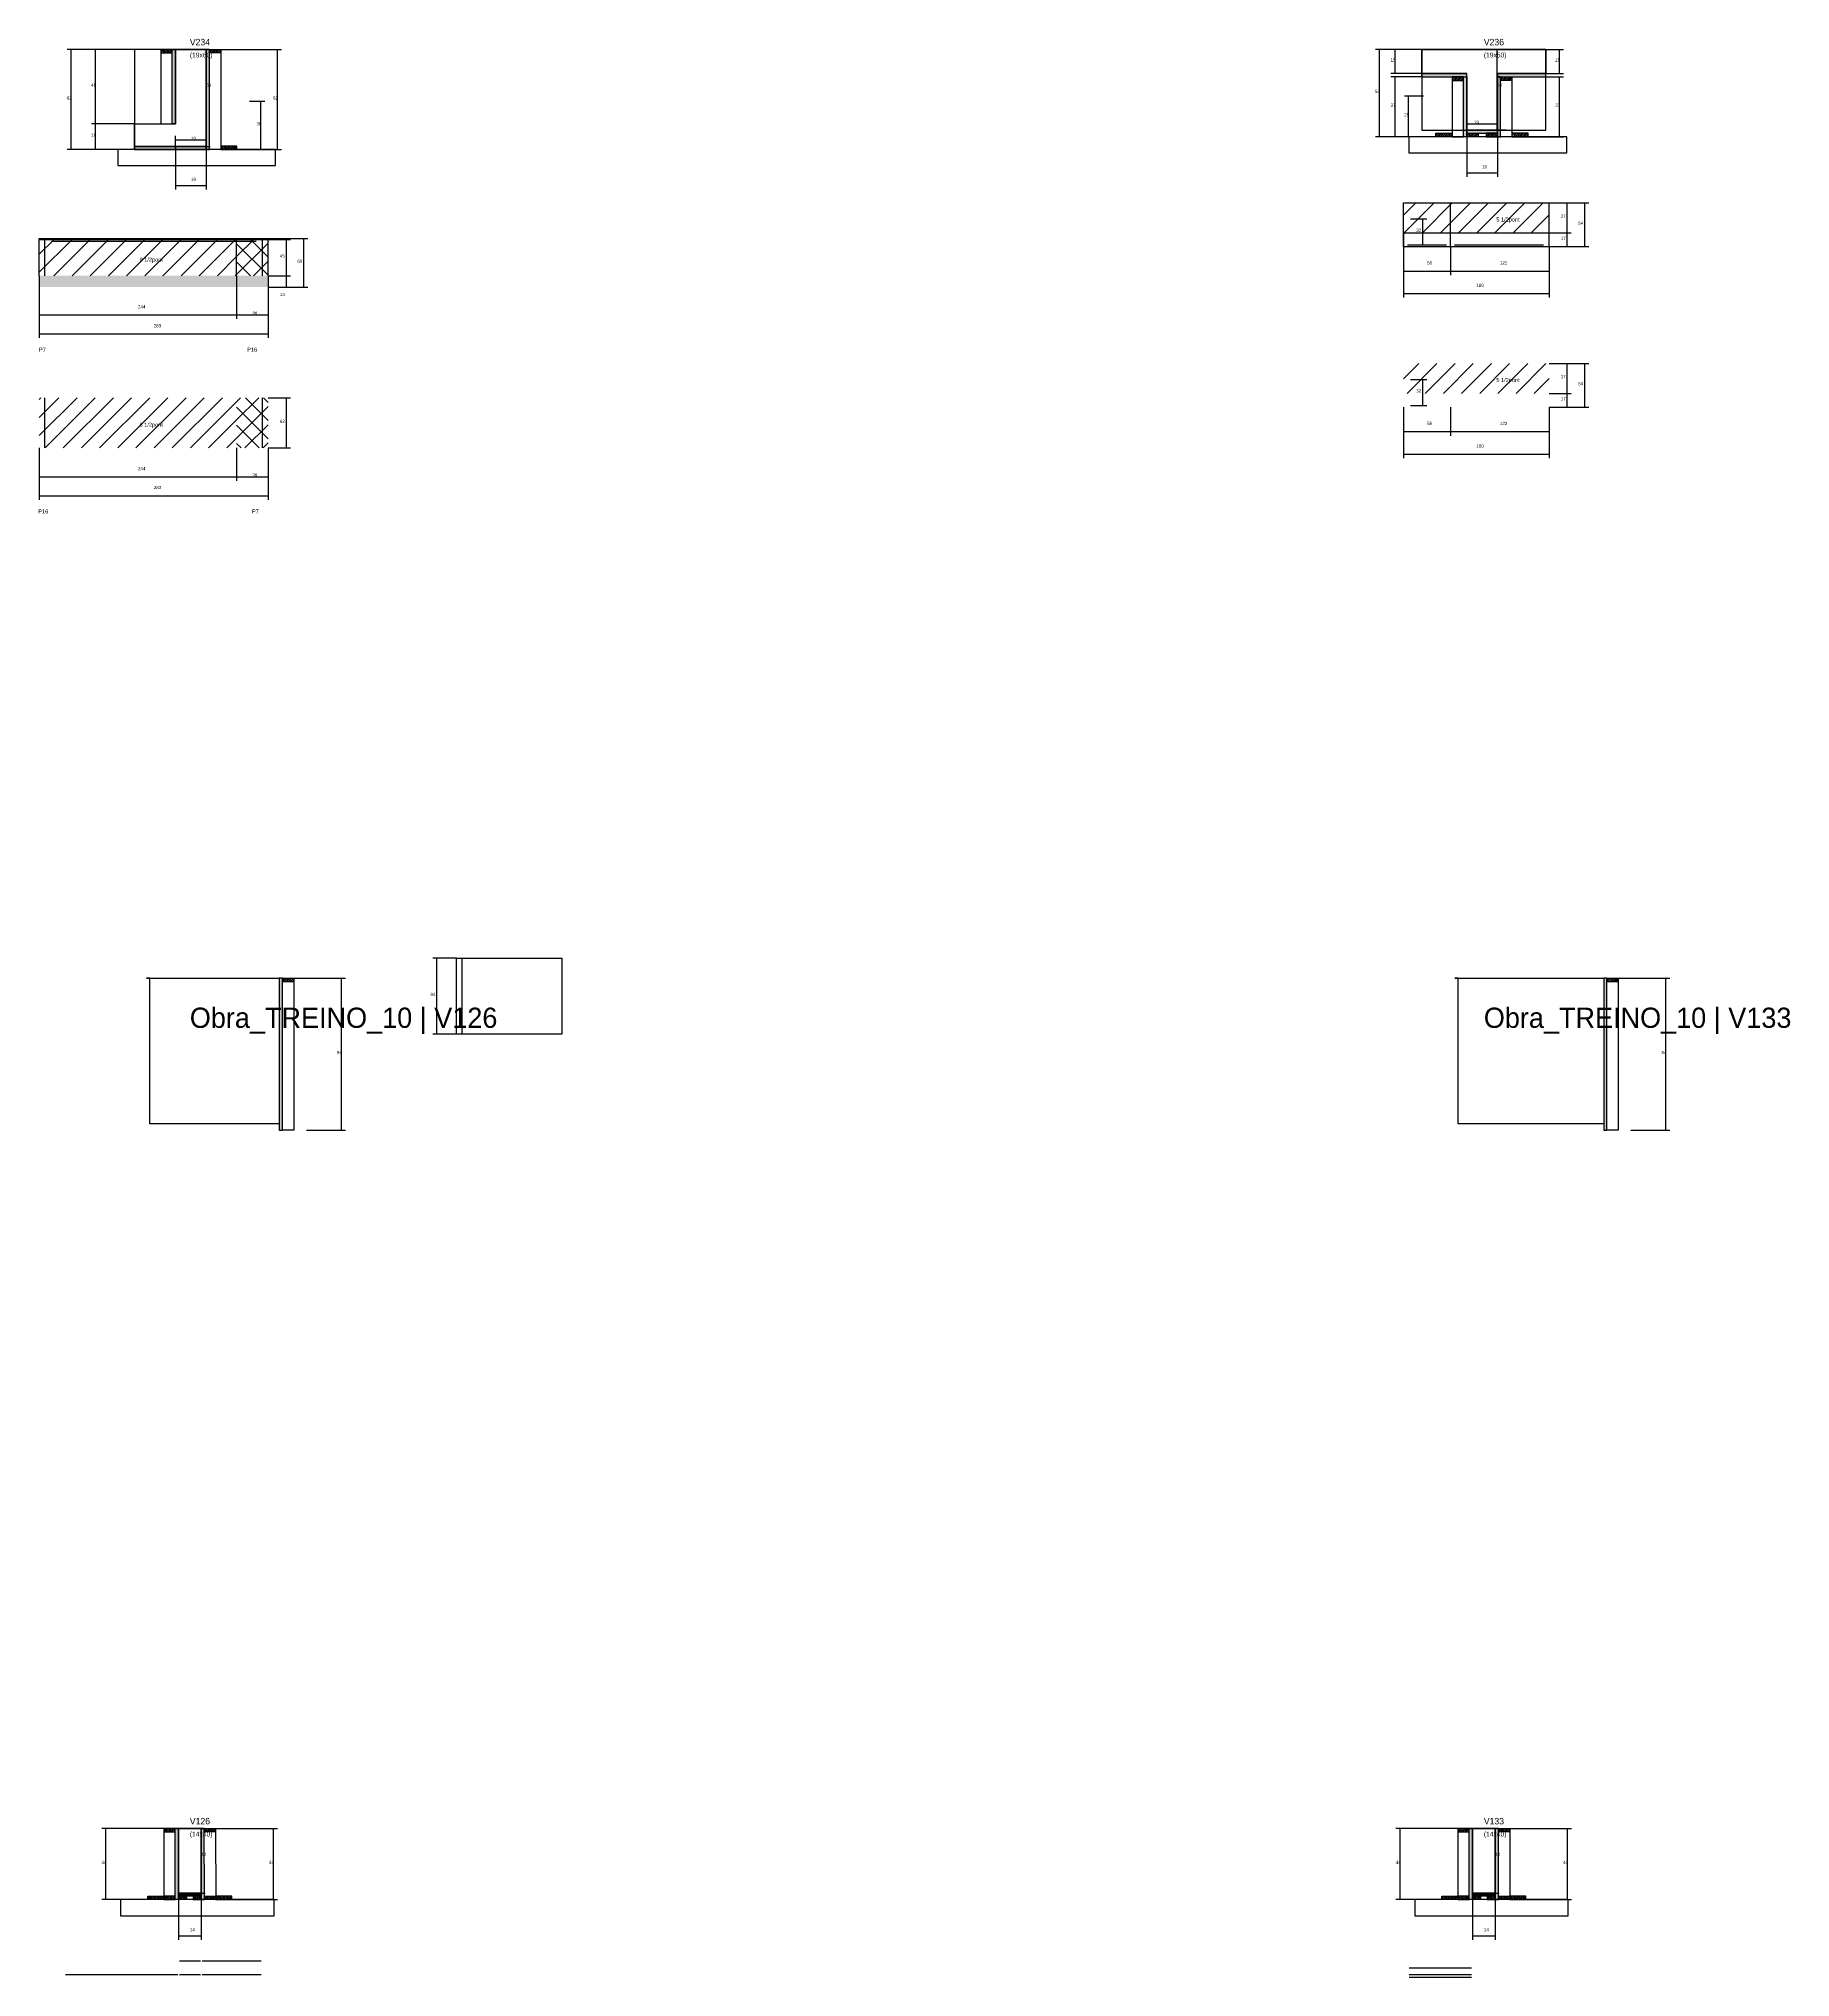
# Model space of a CAD drawing. Header units: metres. Extents: x -2848 to 22762, y -45195 to 1016.
# Drawn here: x 6213 to 8379, y -19984 to -17587 of the extents above; entities that cross this region are included whole.
import ezdxf

# ---------------------------------------------------------------- set-up
doc = ezdxf.new("R2010")
doc.units = ezdxf.units.M
for name, color, linetype in [('CONCRETO', 251, 'Continuous'), ('COTA', 4, 'Continuous'), ('Cota Seção (2x)', 4, 'Continuous'), ('Hachura', 253, 'Continuous'), ('LABEL_ID', 3, 'Continuous'), ('Madeira', 126, 'Continuous'), ('NOMENCLATURA', 7, 'Continuous'), ('Painéis', 200, 'Continuous'), ('REAPROVEITAMENTO', 251, 'Continuous'), ('SARR_2.2x7', 40, 'Continuous'), ('Texto Seção', 7, 'Continuous')]:
    doc.layers.add(name, color=color, linetype=linetype)

msp = doc.modelspace()

# ---------------------------------------------------------------- hatches: boundary and pattern name
at = {"layer": 'COTA'}
h = msp.add_hatch(dxfattribs=at)
h.set_pattern_fill('AR-CONC', scale=0.03)
h.paths.add_polyline_path([(6496.9, -17894), (6213.9, -17894), (6213.9, -17894), (6213.9, -17880), (6213.9, -17880), (6496.9, -17880), (6496.9, -17880), (6496.9, -17894)])
at = {"layer": 'Hachura'}
h = msp.add_hatch(dxfattribs=at)
h.set_pattern_fill('ANSI31', scale=0.5)
h.paths.add_polyline_path([(6378.3, -17604.4), (6378.3, -17600), (6378.3, -17600), (6364.3, -17600), (6364.3, -17600), (6364.3, -17604.4), (6364.3, -17604.4), (6378.3, -17604.4)])
h = msp.add_hatch(color=8, dxfattribs=at)
h.dxf.hatch_style = 1
h.paths.add_polyline_path([(6378.3, -17692), (6382.3, -17692), (6382.3, -17692), (6382.3, -17600.3), (6382.3, -17600.3), (6378.3, -17600.3), (6378.3, -17600.3), (6378.3, -17692)])
h = msp.add_hatch(color=8, dxfattribs=at)
h.dxf.hatch_style = 1
h.paths.add_polyline_path([(6420.3, -17724), (6424.3, -17724), (6424.3, -17724), (6424.3, -17600), (6424.3, -17600), (6420.3, -17600), (6420.3, -17600), (6420.3, -17724)])
h = msp.add_hatch(dxfattribs=at)
h.set_pattern_fill('ANSI31', scale=0.5)
h.paths.add_polyline_path([(6424.3, -17604.4), (6424.3, -17600), (6424.3, -17600), (6438.3, -17600), (6438.3, -17600), (6438.3, -17604.4), (6438.3, -17604.4), (6424.3, -17604.4)])
h = msp.add_hatch(color=8, dxfattribs=at)
h.dxf.hatch_style = 1
h.paths.add_polyline_path([(7978.8, -17634), (7978.8, -17630), (7978.8, -17630), (7923.2, -17630), (7923.2, -17630), (7923.2, -17634), (7923.2, -17634), (7978.8, -17634)])
h = msp.add_hatch(dxfattribs=at)
h.set_pattern_fill('ANSI31', scale=0.5)
h.paths.add_polyline_path([(7974.8, -17638.4), (7974.8, -17634), (7974.8, -17634), (7960.8, -17634), (7960.8, -17634), (7960.8, -17638.4), (7960.8, -17638.4), (7974.8, -17638.4)])
h = msp.add_hatch(color=8, dxfattribs=at)
h.dxf.hatch_style = 1
h.paths.add_polyline_path([(7974.8, -17634), (7978.8, -17634), (7978.8, -17634), (7978.8, -17708), (7978.8, -17708), (7974.8, -17708), (7974.8, -17708), (7974.8, -17634)])
h = msp.add_hatch(color=8, dxfattribs=at)
h.dxf.hatch_style = 1
h.paths.add_polyline_path([(8076.8, -17634), (8076.8, -17630), (8076.8, -17630), (8016.8, -17630), (8016.8, -17630), (8016.8, -17634), (8016.8, -17634), (8076.8, -17634)])
h = msp.add_hatch(color=8, dxfattribs=at)
h.dxf.hatch_style = 1
h.paths.add_polyline_path([(8020.8, -17634), (8016.8, -17634), (8016.8, -17634), (8016.8, -17708), (8016.8, -17708), (8020.8, -17708), (8020.8, -17708), (8020.8, -17634)])
h = msp.add_hatch(dxfattribs=at)
h.set_pattern_fill('ANSI31', scale=0.5)
h.paths.add_polyline_path([(8020.8, -17638.4), (8020.8, -17634), (8020.8, -17634), (8034.8, -17634), (8034.8, -17634), (8034.8, -17638.4), (8034.8, -17638.4), (8020.8, -17638.4)])
h = msp.add_hatch(dxfattribs=at)
h.set_pattern_fill('ANSI31', scale=0.5)
h.paths.add_polyline_path([(7940.8, -17708), (7940.8, -17703.6), (7940.8, -17703.6), (7960.8, -17703.6), (7960.8, -17703.6), (7960.8, -17708), (7960.8, -17708), (7940.8, -17708)])
h = msp.add_hatch(color=8, dxfattribs=at)
h.dxf.hatch_style = 1
h.paths.add_polyline_path([(8016.8, -17703.6), (8016.8, -17700), (8016.8, -17700), (7978.8, -17700), (7978.8, -17700), (7978.8, -17703.6), (7978.8, -17703.6), (8016.8, -17703.6)])
h = msp.add_hatch(dxfattribs=at)
h.set_pattern_fill('ANSI31', scale=0.5)
h.paths.add_polyline_path([(7978.8, -17708), (7978.8, -17703.6), (7978.8, -17703.6), (7992.8, -17703.6), (7992.8, -17703.6), (7992.8, -17708), (7992.8, -17708), (7978.8, -17708)])
h = msp.add_hatch(dxfattribs=at)
h.set_pattern_fill('ANSI31', scale=0.5)
h.paths.add_polyline_path([(8016.8, -17708), (8016.8, -17703.6), (8016.8, -17703.6), (8002.8, -17703.6), (8002.8, -17703.6), (8002.8, -17708), (8002.8, -17708), (8016.8, -17708)])
h = msp.add_hatch(dxfattribs=at)
h.set_pattern_fill('ANSI31', scale=0.5)
h.paths.add_polyline_path([(8054.8, -17708), (8054.8, -17703.6), (8054.8, -17703.6), (8034.8, -17703.6), (8034.8, -17703.6), (8034.8, -17708), (8034.8, -17708), (8054.8, -17708)])
h = msp.add_hatch(color=8, dxfattribs=at)
h.dxf.hatch_style = 1
h.paths.add_polyline_path([(6382.3, -17724), (6382.3, -17720), (6382.3, -17720), (6331.5, -17720), (6331.5, -17720), (6331.5, -17724), (6331.5, -17724), (6382.3, -17724)])
h = msp.add_hatch(color=8, dxfattribs=at)
h.dxf.hatch_style = 1
h.paths.add_polyline_path([(6420.3, -17724), (6420.3, -17720), (6420.3, -17720), (6382.3, -17720), (6382.3, -17720), (6382.3, -17724), (6382.3, -17724), (6420.3, -17724)])
h = msp.add_hatch(dxfattribs=at)
h.set_pattern_fill('ANSI31', scale=0.5)
h.paths.add_polyline_path([(6458.3, -17724), (6458.3, -17719.6), (6458.3, -17719.6), (6438.3, -17719.6), (6438.3, -17719.6), (6438.3, -17724), (6438.3, -17724), (6458.3, -17724)])
h = msp.add_hatch(color=8, dxfattribs=at)
h.dxf.hatch_style = 1
h.paths.add_polyline_path([(6514.5, -18748.6), (6510.5, -18748.6), (6510.5, -18748.6), (6510.5, -18936.6), (6510.5, -18936.6), (6514.5, -18936.6), (6514.5, -18936.6), (6514.5, -18748.6)])
h = msp.add_hatch(dxfattribs=at)
h.set_pattern_fill('ANSI31', scale=0.5)
h.paths.add_polyline_path([(6514.5, -18753), (6514.5, -18748.6), (6514.5, -18748.6), (6528.5, -18748.6), (6528.5, -18748.6), (6528.5, -18753), (6528.5, -18753), (6514.5, -18753)])
h = msp.add_hatch(color=8, dxfattribs=at)
h.dxf.hatch_style = 1
h.paths.add_polyline_path([(8152.3, -18748.5), (8148.3, -18748.5), (8148.3, -18748.5), (8148.3, -18936.5), (8148.3, -18936.5), (8152.3, -18936.5), (8152.3, -18936.5), (8152.3, -18748.5)])
h = msp.add_hatch(dxfattribs=at)
h.set_pattern_fill('ANSI31', scale=0.5)
h.paths.add_polyline_path([(8152.3, -18752.9), (8152.3, -18748.5), (8152.3, -18748.5), (8166.3, -18748.5), (8166.3, -18748.5), (8166.3, -18752.9), (8166.3, -18752.9), (8152.3, -18752.9)])
h = msp.add_hatch(dxfattribs=at)
h.set_pattern_fill('ANSI31', scale=0.5)
h.paths.add_polyline_path([(6382, -19804.4), (6382, -19800), (6382, -19800), (6368, -19800), (6368, -19800), (6368, -19804.4), (6368, -19804.4), (6382, -19804.4)])
h = msp.add_hatch(color=8, dxfattribs=at)
h.dxf.hatch_style = 1
h.paths.add_polyline_path([(6382, -19800), (6386, -19800), (6386, -19800), (6386, -19888), (6386, -19888), (6382, -19888), (6382, -19888), (6382, -19800)])
h = msp.add_hatch(color=8, dxfattribs=at)
h.dxf.hatch_style = 1
h.paths.add_polyline_path([(6417.9, -19800), (6413.9, -19800), (6413.9, -19800), (6414, -19888), (6414, -19888), (6418, -19888), (6418, -19888), (6417.9, -19800)])
h = msp.add_hatch(dxfattribs=at)
h.set_pattern_fill('ANSI31', scale=0.5)
h.paths.add_polyline_path([(6417.9, -19804.4), (6417.9, -19800), (6417.9, -19800), (6431.9, -19800), (6431.9, -19800), (6431.9, -19804.4), (6431.9, -19804.4), (6417.9, -19804.4)])
h = msp.add_hatch(dxfattribs=at)
h.set_pattern_fill('ANSI31', scale=0.5)
h.paths.add_polyline_path([(7982, -19804.4), (7982, -19800), (7982, -19800), (7968, -19800), (7968, -19800), (7968, -19804.4), (7968, -19804.4), (7982, -19804.4)])
h = msp.add_hatch(color=8, dxfattribs=at)
h.dxf.hatch_style = 1
h.paths.add_polyline_path([(7982, -19800), (7986, -19800), (7986, -19800), (7986, -19888), (7986, -19888), (7982, -19888), (7982, -19888), (7982, -19800)])
h = msp.add_hatch(color=8, dxfattribs=at)
h.dxf.hatch_style = 1
h.paths.add_polyline_path([(8018, -19800), (8014, -19800), (8014, -19800), (8014, -19888), (8014, -19888), (8018, -19888), (8018, -19888), (8018, -19800)])
h = msp.add_hatch(dxfattribs=at)
h.set_pattern_fill('ANSI31', scale=0.5)
h.paths.add_polyline_path([(8018, -19804.4), (8018, -19800), (8018, -19800), (8032, -19800), (8032, -19800), (8032, -19804.4), (8032, -19804.4), (8018, -19804.4)])
h = msp.add_hatch(dxfattribs=at)
h.set_pattern_fill('ANSI31', scale=0.5)
h.paths.add_polyline_path([(6348, -19888), (6348, -19883.6), (6348, -19883.6), (6368, -19883.6), (6368, -19883.6), (6368, -19888), (6368, -19888), (6348, -19888)])
h = msp.add_hatch(dxfattribs=at)
h.set_pattern_fill('ANSI31', scale=0.5)
h.paths.add_polyline_path([(6382, -19888), (6382, -19883.6), (6382, -19883.6), (6368, -19883.6), (6368, -19883.6), (6368, -19888), (6368, -19888), (6382, -19888)])
h = msp.add_hatch(color=8, dxfattribs=at)
h.dxf.hatch_style = 1
h.paths.add_polyline_path([(6386, -19883.6), (6386, -19880), (6386, -19880), (6414, -19880), (6414, -19880), (6414, -19883.6), (6414, -19883.6), (6386, -19883.6)])
h = msp.add_hatch(dxfattribs=at)
h.set_pattern_fill('ANSI31', scale=0.5)
h.paths.add_polyline_path([(6386, -19888), (6386, -19883.6), (6386, -19883.6), (6396, -19883.6), (6396, -19883.6), (6396, -19888), (6396, -19888), (6386, -19888)])
h = msp.add_hatch(dxfattribs=at)
h.set_pattern_fill('ANSI31', scale=0.5)
h.paths.add_polyline_path([(6414, -19888), (6414, -19883.6), (6414, -19883.6), (6404, -19883.6), (6404, -19883.6), (6404, -19888), (6404, -19888), (6414, -19888)])
h = msp.add_hatch(dxfattribs=at)
h.set_pattern_fill('ANSI31', scale=0.5)
h.paths.add_polyline_path([(6418, -19888), (6418, -19883.6), (6418, -19883.6), (6432, -19883.6), (6432, -19883.6), (6432, -19888), (6432, -19888), (6418, -19888)])
h = msp.add_hatch(dxfattribs=at)
h.set_pattern_fill('ANSI31', scale=0.5)
h.paths.add_polyline_path([(6452, -19888), (6452, -19883.6), (6452, -19883.6), (6432, -19883.6), (6432, -19883.6), (6432, -19888), (6432, -19888), (6452, -19888)])
h = msp.add_hatch(dxfattribs=at)
h.set_pattern_fill('ANSI31', scale=0.5)
h.paths.add_polyline_path([(7948, -19888), (7948, -19883.6), (7948, -19883.6), (7968, -19883.6), (7968, -19883.6), (7968, -19888), (7968, -19888), (7948, -19888)])
h = msp.add_hatch(dxfattribs=at)
h.set_pattern_fill('ANSI31', scale=0.5)
h.paths.add_polyline_path([(7982, -19888), (7982, -19883.6), (7982, -19883.6), (7968, -19883.6), (7968, -19883.6), (7968, -19888), (7968, -19888), (7982, -19888)])
h = msp.add_hatch(color=8, dxfattribs=at)
h.dxf.hatch_style = 1
h.paths.add_polyline_path([(7986, -19883.6), (7986, -19880), (7986, -19880), (8014, -19880), (8014, -19880), (8014, -19883.6), (8014, -19883.6), (7986, -19883.6)])
h = msp.add_hatch(dxfattribs=at)
h.set_pattern_fill('ANSI31', scale=0.5)
h.paths.add_polyline_path([(7986, -19888), (7986, -19883.6), (7986, -19883.6), (7996, -19883.6), (7996, -19883.6), (7996, -19888), (7996, -19888), (7986, -19888)])
h = msp.add_hatch(dxfattribs=at)
h.set_pattern_fill('ANSI31', scale=0.5)
h.paths.add_polyline_path([(8014, -19888), (8014, -19883.6), (8014, -19883.6), (8004, -19883.6), (8004, -19883.6), (8004, -19888), (8004, -19888), (8014, -19888)])
h = msp.add_hatch(dxfattribs=at)
h.set_pattern_fill('ANSI31', scale=0.5)
h.paths.add_polyline_path([(8018, -19888), (8018, -19883.6), (8018, -19883.6), (8032, -19883.6), (8032, -19883.6), (8032, -19888), (8032, -19888), (8018, -19888)])
h = msp.add_hatch(dxfattribs=at)
h.set_pattern_fill('ANSI31', scale=0.5)
h.paths.add_polyline_path([(8052, -19888), (8052, -19883.6), (8052, -19883.6), (8032, -19883.6), (8032, -19883.6), (8032, -19888), (8032, -19888), (8052, -19888)])
at = {"layer": 'REAPROVEITAMENTO'}
h = msp.add_hatch(dxfattribs=at)
h.set_pattern_fill('ANSI31', scale=5)
h.paths.add_polyline_path([(7900.8, -17826.9), (8080.8, -17826.9), (8080.8, -17826.9), (8080.8, -17789.9), (8080.8, -17789.9), (7900.8, -17789.9), (7900.8, -17789.9), (7900.8, -17826.9)])
h = msp.add_hatch(dxfattribs=at)
h.set_pattern_fill('ANSI31', scale=5)
h.paths.add_polyline_path([(6213.9, -17880), (6457.9, -17880), (6457.9, -17880), (6457.9, -17835), (6457.9, -17835), (6213.9, -17835), (6213.9, -17835), (6213.9, -17880)])
h = msp.add_hatch(dxfattribs=at)
h.set_pattern_fill('ANSI37', scale=5)
h.paths.add_polyline_path([(6496.9, -17835), (6457.9, -17835), (6457.9, -17835), (6457.9, -17880), (6457.9, -17880), (6496.9, -17880), (6496.9, -17880), (6496.9, -17835)])
h = msp.add_hatch(dxfattribs=at)
h.set_pattern_fill('ANSI31', scale=5)
h.paths.add_polyline_path([(7900.8, -18025.4), (8080.8, -18025.4), (8080.8, -18025.4), (8080.8, -17988.4), (8080.8, -17988.4), (7900.8, -17988.4), (7900.8, -17988.4), (7900.8, -18025.4)])
h = msp.add_hatch(dxfattribs=at)
h.set_pattern_fill('ANSI31', scale=5)
h.paths.add_polyline_path([(6213.9, -18092.9), (6457.9, -18092.9), (6457.9, -18092.9), (6457.9, -18030.9), (6457.9, -18030.9), (6213.9, -18030.9), (6213.9, -18030.9), (6213.9, -18092.9)])
h = msp.add_hatch(dxfattribs=at)
h.set_pattern_fill('ANSI37', scale=5)
h.paths.add_polyline_path([(6496.9, -18030.9), (6457.9, -18030.9), (6457.9, -18030.9), (6457.9, -18092.9), (6457.9, -18092.9), (6496.9, -18092.9), (6496.9, -18092.9), (6496.9, -18030.9)])

# ---------------------------------------------------------------- linework, layer by layer
at = {"layer": 'CONCRETO'}
msp.add_lwpolyline([(6382.3, -17600), (6420.3, -17600), (6420.3, -17624), (6420.3, -17624), (6420.3, -17720), (6331.5, -17720), (6331.5, -17692), (6382.3, -17692), (6382.3, -17600)], dxfattribs=at)
for points in [[(6331.5, -17720), (6420.3, -17720), (6420.3, -17600), (6331.5, -17600)], [(7923.2, -17630), (7923.2, -17600), (8076.8, -17600), (8076.8, -17630), (8016.8, -17630), (8016.8, -17700), (7978.8, -17700), (7978.8, -17630)], [(7923.2, -17700), (8076.8, -17700), (8076.8, -17600), (7923.2, -17600)], [(6346.5, -18748.6), (6346.5, -18748.6), (6510.5, -18748.6), (6510.5, -18772.6), (6510.5, -18772.6), (6510.5, -18928.6), (6350.5, -18928.6), (6350.5, -18748.6)], [(7964.3, -18748.5), (7964.3, -18748.5), (8148.3, -18748.5), (8148.3, -18772.5), (8148.3, -18772.5), (8148.3, -18928.5), (7968.3, -18928.5), (7968.3, -18748.5)], [(6386, -19800), (6386, -19800), (6386, -19800), (6386, -19800), (6414, -19800), (6414, -19800), (6414, -19800), (6414, -19880), (6386, -19880), (6386, -19800)], [(6386, -19880), (6414, -19880), (6414, -19800), (6386, -19800)], [(7986, -19800), (7986, -19800), (7986, -19800), (7986, -19800), (8014, -19800), (8014, -19800), (8014, -19800), (8014, -19880), (7986, -19880), (7986, -19800)], [(7986, -19880), (8014, -19880), (8014, -19800), (7986, -19800)]]:
    msp.add_lwpolyline(points, close=True, dxfattribs=at)
at = {"layer": 'COTA'}
for p, q in [((6364.3, -17600), (6248.5, -17600)), ((6253.5, -17724), (6253.5, -17600)), ((6364.3, -17600), (6278.5, -17600)), ((6283.5, -17692), (6283.5, -17600)), ((6438.3, -17600), (6513.3, -17600)), ((6508.3, -17724), (6508.3, -17600)), ((7923.2, -17600), (7865.9, -17600)), ((7870.9, -17708), (7870.9, -17600)), ((7923.2, -17600), (7885.2, -17600)), ((7890.2, -17630), (7890.2, -17600)), ((8076.8, -17600), (8098.7, -17600)), ((8093.7, -17630), (8093.7, -17600)), ((7923.2, -17630), (7885.2, -17630)), ((7923.2, -17634), (7885.2, -17634)), ((7890.2, -17708), (7890.2, -17634)), ((8076.8, -17630), (8098.7, -17630)), ((8076.8, -17634), (8098.7, -17634)), ((8093.7, -17708), (8093.7, -17634)), ((6473.6, -17663.9), (6492.9, -17663.9)), ((6487.9, -17724), (6487.9, -17663.9)), ((7925.5, -17658), (7902, -17658)), ((7907, -17708), (7907, -17658)), ((6331.5, -17692), (6278.5, -17692)), ((6331.5, -17692), (6278.5, -17692)), ((6283.5, -17724), (6283.5, -17692)), ((7945.2, -17708), (7865.9, -17708)), ((7945.2, -17708), (7885.2, -17708)), ((7925.5, -17708), (7902, -17708)), ((7978.8, -17708), (7978.8, -17757.7)), ((8016.8, -17708), (8016.8, -17757.7)), ((8050.4, -17708), (8098.7, -17708)), ((6331.5, -17724), (6248.5, -17724)), ((6331.5, -17724), (6278.5, -17724)), ((6382.3, -17724), (6382.3, -17773.3)), ((6420.3, -17724), (6420.3, -17773.3)), ((6438.3, -17724), (6513.3, -17724)), ((6458.3, -17724), (6492.9, -17724)), ((7978.8, -17752.7), (8016.8, -17752.7)), ((6382.3, -17768.3), (6420.3, -17768.3)), ((8080.8, -17789.9), (8129.8, -17789.9)), ((8080.8, -17789.9), (8108.2, -17789.9)), ((8103.2, -17826.9), (8103.2, -17789.9)), ((8124.8, -17843.9), (8124.8, -17789.9)), ((6496.9, -17834), (6546, -17834)), ((6541, -17894), (6541, -17834)), ((7900.8, -17826.9), (7900.8, -17907)), ((8080.8, -17826.9), (8108.2, -17826.9)), ((6496.9, -17835), (6524.4, -17835)), ((6519.4, -17880), (6519.4, -17835)), ((7900.8, -17843.9), (7900.8, -17879.1)), ((7958.8, -17843.9), (7958.8, -17879.1)), ((7958.8, -17843.9), (7958.8, -17879.1)), ((8080.8, -17843.9), (8080.8, -17879.1)), ((8080.8, -17843.9), (8080.8, -17907)), ((8080.8, -17843.9), (8129.8, -17843.9)), ((6213.9, -17880), (6213.9, -17933.4)), ((6213.9, -17880), (6213.9, -17956.9)), ((6457.9, -17880), (6457.9, -17933.4)), ((6457.9, -17880), (6457.9, -17933.4)), ((6496.9, -17880), (6496.9, -17933.4)), ((6496.9, -17880), (6496.9, -17956.9)), ((6496.9, -17880), (6524.4, -17880)), ((6496.9, -17880), (6524.4, -17880)), ((6519.4, -17894), (6519.4, -17880)), ((7900.8, -17874.1), (7958.8, -17874.1)), ((7958.8, -17874.1), (8080.8, -17874.1)), ((6496.9, -17894), (6546, -17894)), ((6496.9, -17894), (6524.4, -17894)), ((7900.8, -17902), (8080.8, -17902)), ((6213.9, -17928.4), (6457.9, -17928.4)), ((6457.9, -17928.4), (6496.9, -17928.4)), ((6213.9, -17951.9), (6496.9, -17951.9)), ((8080.8, -17988.4), (8129.8, -17988.4)), ((8080.8, -17988.4), (8108.2, -17988.4)), ((8103.2, -18025.4), (8103.2, -17988.4)), ((8124.8, -18042.4), (8124.8, -17988.4)), ((8080.8, -18025.4), (8108.2, -18025.4)), ((6496.9, -18030.9), (6524.4, -18030.9)), ((6519.4, -18092.9), (6519.4, -18030.9)), ((7900.8, -18042.4), (7900.8, -18077.7)), ((7900.8, -18042.4), (7900.8, -18105.5)), ((7958.8, -18042.4), (7958.8, -18077.7)), ((7958.8, -18042.4), (7958.8, -18077.7)), ((8080.8, -18042.4), (8080.8, -18077.7)), ((8080.8, -18042.4), (8080.8, -18105.5)), ((8080.8, -18042.4), (8129.8, -18042.4)), ((7900.8, -18072.7), (7958.8, -18072.7)), ((7958.8, -18072.7), (8080.8, -18072.7)), ((6213.9, -18092.9), (6213.9, -18133.5)), ((6213.9, -18092.9), (6213.9, -18157)), ((6457.9, -18092.9), (6457.9, -18133.5)), ((6457.9, -18092.9), (6457.9, -18133.5)), ((6496.9, -18092.9), (6496.9, -18133.5)), ((6496.9, -18092.9), (6496.9, -18157)), ((6496.9, -18092.9), (6524.4, -18092.9)), ((7900.8, -18100.5), (8080.8, -18100.5)), ((6213.9, -18128.5), (6457.9, -18128.5)), ((6457.9, -18128.5), (6496.9, -18128.5)), ((6213.9, -18152), (6496.9, -18152)), ((6729.9, -18723.7), (6700.6, -18723.7)), ((6705.6, -18817.7), (6705.6, -18723.7)), ((6528.5, -18748.6), (6592.4, -18748.6)), ((6587.4, -18936.6), (6587.4, -18748.6)), ((8166.3, -18748.5), (8230.2, -18748.5)), ((8225.2, -18936.5), (8225.2, -18748.5)), ((6729.9, -18817.7), (6700.6, -18817.7)), ((6544.1, -18936.6), (6592.4, -18936.6)), ((8181.9, -18936.5), (8230.2, -18936.5)), ((6386, -19800), (6291.3, -19800)), ((6296.3, -19888), (6296.3, -19800)), ((6431.9, -19800), (6508.4, -19800)), ((6503.4, -19888), (6503.4, -19800)), ((7986, -19800), (7891.4, -19800)), ((7896.4, -19888), (7896.4, -19800)), ((8032, -19800), (8108.5, -19800)), ((8103.5, -19888), (8103.5, -19800)), ((6348, -19888), (6291.3, -19888)), ((6386, -19883.6), (6386, -19937.8)), ((6414, -19883.6), (6414, -19937.8)), ((6452, -19888), (6508.4, -19888)), ((7948, -19888), (7891.4, -19888)), ((7986, -19883.6), (7986, -19937.7)), ((8014, -19883.6), (8014, -19937.7)), ((8052, -19888), (8108.5, -19888)), ((6386, -19932.8), (6414, -19932.8)), ((7986, -19932.7), (8014, -19932.7))]:
    msp.add_line(p, q, dxfattribs=at)
at = {"layer": 'Cota Seção (2x)'}
for p, q in [((6419, -17600), (6425.3, -17600)), ((6420.3, -17720), (6420.3, -17600)), ((8027.8, -17600), (8011.3, -17600)), ((8016.3, -17700), (8016.3, -17600)), ((7978.8, -17708), (7978.8, -17687)), ((8016.8, -17708), (8016.8, -17687)), ((6382.3, -17720), (6382.3, -17707)), ((6382.3, -17712), (6420.3, -17712)), ((6420.3, -17720), (6420.3, -17707)), ((7978.8, -17692), (8016.8, -17692)), ((8027.8, -17700), (8011.3, -17700)), ((6420.3, -17720), (6425.3, -17720)), ((7909.3, -17809.7), (7929.7, -17809.7)), ((7924.7, -17841.7), (7924.7, -17809.7)), ((8080.8, -17826.9), (8108.2, -17826.9)), ((8103.2, -17843.9), (8103.2, -17826.9)), ((7909.3, -17841.7), (7929.7, -17841.7)), ((8080.8, -17843.9), (8108.2, -17843.9)), ((7909.3, -18008.2), (7929.7, -18008.2)), ((7924.7, -18040.2), (7924.7, -18008.2)), ((8080.8, -18025.4), (8108.2, -18025.4)), ((8103.2, -18042.4), (8103.2, -18025.4)), ((7909.3, -18040.2), (7929.7, -18040.2)), ((8080.8, -18042.4), (8108.2, -18042.4)), ((6413.9, -19800), (6419, -19800)), ((6414, -19880), (6414, -19800)), ((8014, -19880), (8014, -19800)), ((8014, -19800), (8019, -19800)), ((6414, -19880), (6419, -19880)), ((8014, -19880), (8019, -19880))]:
    msp.add_line(p, q, dxfattribs=at)
at = {"layer": 'Madeira'}
for points in [[(6378.3, -17604.4), (6378.3, -17600), (6364.3, -17600), (6364.3, -17604.4)], [(6378.3, -17600), (6364.3, -17600), (6364.3, -17692), (6378.3, -17692)], [(6424.3, -17604.4), (6424.3, -17600), (6438.3, -17600), (6438.3, -17604.4)], [(6424.3, -17600), (6438.3, -17600), (6438.3, -17724), (6424.3, -17724)], [(7974.8, -17638.4), (7974.8, -17634), (7960.8, -17634), (7960.8, -17638.4)], [(7974.8, -17634), (7960.8, -17634), (7960.8, -17708), (7974.8, -17708)], [(8020.8, -17638.4), (8020.8, -17634), (8034.8, -17634), (8034.8, -17638.4)], [(8020.8, -17634), (8034.8, -17634), (8034.8, -17708), (8020.8, -17708)], [(7907.4, -17728), (8102.6, -17728), (8102.6, -17708), (7907.4, -17708)], [(7940.8, -17708), (7940.8, -17703.6), (7960.8, -17703.6), (7960.8, -17708)], [(7978.8, -17708), (7978.8, -17703.6), (7992.8, -17703.6), (7992.8, -17708)], [(8016.8, -17708), (8016.8, -17703.6), (8002.8, -17703.6), (8002.8, -17708)], [(8054.8, -17708), (8054.8, -17703.6), (8034.8, -17703.6), (8034.8, -17708)], [(6310.9, -17743.6), (6506.1, -17743.6), (6506.1, -17724), (6310.9, -17724)], [(6458.3, -17724), (6458.3, -17719.6), (6438.3, -17719.6), (6438.3, -17724)], [(6514.5, -18753), (6514.5, -18748.6), (6528.5, -18748.6), (6528.5, -18753)], [(6514.5, -18748.6), (6528.5, -18748.6), (6528.5, -18936.6), (6514.5, -18936.6)], [(8152.3, -18752.9), (8152.3, -18748.5), (8166.3, -18748.5), (8166.3, -18752.9)], [(8152.3, -18748.5), (8166.3, -18748.5), (8166.3, -18936.5), (8152.3, -18936.5)], [(6382, -19804.4), (6382, -19800), (6368, -19800), (6368, -19804.4)], [(6382, -19800), (6368, -19800), (6368, -19888), (6382, -19888)], [(6417.9, -19804.4), (6417.9, -19800), (6431.9, -19800), (6431.9, -19804.4)], [(6417.9, -19800), (6431.9, -19800), (6432, -19888), (6418, -19888)], [(7982, -19804.4), (7982, -19800), (7968, -19800), (7968, -19804.4)], [(7982, -19800), (7968, -19800), (7968, -19888), (7982, -19888)], [(8018, -19804.4), (8018, -19800), (8032, -19800), (8032, -19804.4)], [(8018, -19800), (8032, -19800), (8032, -19888), (8018, -19888)], [(6314.5, -19908), (6504.1, -19908), (6504.1, -19888), (6314.5, -19888)], [(6348, -19888), (6348, -19883.6), (6368, -19883.6), (6368, -19888)], [(6382, -19888), (6382, -19883.6), (6368, -19883.6), (6368, -19888)], [(6386, -19888), (6386, -19883.6), (6396, -19883.6), (6396, -19888)], [(6414, -19888), (6414, -19883.6), (6404, -19883.6), (6404, -19888)], [(6418, -19888), (6418, -19883.6), (6432, -19883.6), (6432, -19888)], [(6452, -19888), (6452, -19883.6), (6432, -19883.6), (6432, -19888)], [(7914.6, -19908), (8104.1, -19908), (8104.1, -19888), (7914.6, -19888)], [(7948, -19888), (7948, -19883.6), (7968, -19883.6), (7968, -19888)], [(7982, -19888), (7982, -19883.6), (7968, -19883.6), (7968, -19888)], [(7986, -19888), (7986, -19883.6), (7996, -19883.6), (7996, -19888)], [(8014, -19888), (8014, -19883.6), (8004, -19883.6), (8004, -19888)], [(8018, -19888), (8018, -19883.6), (8032, -19883.6), (8032, -19888)], [(8052, -19888), (8052, -19883.6), (8032, -19883.6), (8032, -19888)]]:
    msp.add_lwpolyline(points, close=True, dxfattribs=at)
at = {"layer": 'Painéis'}
for p, q in [((6420.3, -17724), (6420.3, -17600)), ((7923.2, -17630), (7978.8, -17630)), ((7923.2, -17634), (7923.2, -17630)), ((7978.8, -17634), (7978.8, -17630)), ((7978.8, -17708), (7978.8, -17634)), ((8016.8, -17630), (8076.8, -17630)), ((8016.8, -17634), (8016.8, -17630)), ((8016.8, -17708), (8016.8, -17634)), ((8076.8, -17634), (8076.8, -17630)), ((7978.8, -17700), (8016.8, -17700)), ((7978.8, -17703.6), (7978.8, -17700)), ((8016.8, -17703.6), (8016.8, -17700)), ((6331.5, -17720), (6382.3, -17720)), ((6331.5, -17724), (6331.5, -17720)), ((6382.3, -17720), (6420.3, -17720)), ((6382.3, -17724), (6382.3, -17720)), ((6420.3, -17724), (6420.3, -17720)), ((7900.8, -17789.9), (8080.8, -17789.9)), ((7900.8, -17826.9), (7900.8, -17789.9)), ((7958.8, -17826.9), (7958.8, -17789.9)), ((8080.8, -17826.9), (8080.8, -17789.9)), ((7900.8, -17826.9), (8080.8, -17826.9)), ((7900.8, -17843.9), (7900.8, -17826.9)), ((7958.8, -17843.9), (7958.8, -17826.9)), ((8080.8, -17843.9), (8080.8, -17826.9)), ((6213.9, -17835), (6496.9, -17835)), ((6213.9, -17880), (6213.9, -17835)), ((6457.9, -17880), (6457.9, -17835)), ((6496.9, -17880), (6496.9, -17835)), ((7900.8, -17843.9), (8080.8, -17843.9)), ((6386, -19888), (6386, -19800)), ((6414, -19888), (6414, -19800)), ((7986, -19888), (7986, -19800)), ((8014, -19888), (8014, -19800)), ((6386, -19880), (6414, -19880)), ((6386, -19883.6), (6386, -19880)), ((6414, -19883.6), (6414, -19880)), ((7986, -19880), (8014, -19880)), ((7986, -19883.6), (7986, -19880)), ((8014, -19883.6), (8014, -19880))]:
    msp.add_line(p, q, dxfattribs=at)
for points in [[(6378.3, -17600), (6382.3, -17600), (6382.3, -17692), (6378.3, -17692)], [(6424.3, -17600), (6420.3, -17600), (6420.3, -17724), (6424.3, -17724)], [(7978.8, -17634), (7978.8, -17630), (7923.2, -17630), (7923.2, -17634)], [(7974.8, -17634), (7978.8, -17634), (7978.8, -17708), (7974.8, -17708)], [(8076.8, -17634), (8076.8, -17630), (8016.8, -17630), (8016.8, -17634)], [(8020.8, -17634), (8016.8, -17634), (8016.8, -17708), (8020.8, -17708)], [(8016.8, -17703.6), (8016.8, -17700), (7978.8, -17700), (7978.8, -17703.6)], [(6382.3, -17724), (6382.3, -17720), (6331.5, -17720), (6331.5, -17724)], [(6420.3, -17724), (6420.3, -17720), (6382.3, -17720), (6382.3, -17724)], [(6729.9, -18723.7), (6859.9, -18723.7), (6859.9, -18817.7), (6729.9, -18817.7)], [(6514.5, -18748.6), (6510.5, -18748.6), (6510.5, -18936.6), (6514.5, -18936.6)], [(8152.3, -18748.5), (8148.3, -18748.5), (8148.3, -18936.5), (8152.3, -18936.5)], [(6382, -19800), (6386, -19800), (6386, -19888), (6382, -19888)], [(6417.9, -19800), (6413.9, -19800), (6414, -19888), (6418, -19888)], [(7982, -19800), (7986, -19800), (7986, -19888), (7982, -19888)], [(8018, -19800), (8014, -19800), (8014, -19888), (8018, -19888)], [(6386, -19883.6), (6386, -19880), (6414, -19880), (6414, -19883.6)], [(7986, -19883.6), (7986, -19880), (8014, -19880), (8014, -19883.6)]]:
    msp.add_lwpolyline(points, close=True, dxfattribs=at)
at = {"layer": 'SARR_2.2x7'}
for p, q in [((6213.9, -17834), (6457.9, -17834)), ((6213.9, -17835), (6213.9, -17834)), ((6457.9, -17834), (6496.9, -17834)), ((6457.9, -17835), (6457.9, -17834)), ((6496.9, -17835), (6496.9, -17834)), ((6220.9, -17880), (6220.9, -17835)), ((6228.9, -17837.2), (6457.9, -17837.2)), ((6457.9, -17837.2), (6481.9, -17837.2)), ((6489.9, -17880), (6489.9, -17835)), ((7905.8, -17841.7), (7953.8, -17841.7)), ((7963.8, -17841.7), (8073.8, -17841.7)), ((6220.9, -18092.9), (6220.9, -18030.9)), ((6489.9, -18092.9), (6489.9, -18030.9)), ((6736.9, -18817.7), (6736.9, -18723.7)), ((6387.2, -19963.72), (6413.2, -19963.72)), ((6415.2, -19963.72), (6488.2, -19963.72)), ((6246.3, -19980.47), (6385.2, -19980.47)), ((6387.2, -19980.47), (6413.2, -19980.47)), ((6415.2, -19980.47), (6488.2, -19980.47)), ((7907.6, -19972.37), (7984.6, -19972.37)), ((7907.6, -19980.47), (7984.6, -19980.47)), ((7907.6, -19984.03), (7984.6, -19984.03))]:
    msp.add_line(p, q, dxfattribs=at)

# ---------------------------------------------------------------- texts
at = {"layer": 'COTA'}
for s, p in [('15', (7884.7, -17615)), ('15', (8088.2, -17615)), ('46', (6278, -17646)), ('62', (6248, -17662)), ('62', (6502.8, -17662)), ('54', (7865.4, -17654)), ('37', (7884.7, -17671)), ('37', (8088.2, -17671)), ('30', (6482.4, -17694)), ('25', (7901.5, -17683)), ('16', (6278, -17708)), ('19', (6401.3, -17762.8)), ('19', (7997.8, -17747.2)), ('37', (8095, -17808.4)), ('54', (8116.7, -17816.9)), ('45', (6511.2, -17857.5)), ('60', (6532.9, -17864)), ('58', (7929.8, -17866)), ('122', (8019.8, -17866.1)), ('14', (6511.3, -17905.1)), ('180', (7990.8, -17893.8)), ('244', (6335.9, -17920.3)), ('39', (6477.4, -17928.4)), ('283', (6355.4, -17943.7)), ('37', (8095, -18006.9)), ('54', (8116.7, -18015.4)), ('62', (6511.3, -18061.9)), ('58', (7929.8, -18064.5)), ('122', (8019.8, -18064.6)), ('180', (7990.8, -18092.4)), ('244', (6335.9, -18120.4)), ('283', (6355.4, -18143.8)), ('39', (6477.4, -18128.5)), ('94', (6697.5, -18770.7)), ('94', (6581.9, -18842.6)), ('94', (8219.7, -18842.5)), ('44', (6290.8, -19844)), ('44', (6497.9, -19844)), ('44', (7890.9, -19844)), ('44', (8098, -19844)), ('14', (6400, -19927.3)), ('14', (8000, -19927.2))]:
    msp.add_text(s, height=4, dxfattribs=at).set_placement(p)
at = {"layer": 'Cota Seção (2x)'}
for s, p in [('60', (6420.3, -17646.3)), ('50', (8016.3, -17646)), ('19', (7987.8, -17692)), ('19', (6401.3, -17712)), ('32', (7916.5, -17825.7)), ('17', (8095.2, -17835.4)), ('32', (7916.5, -18024.2)), ('17', (8095.2, -18033.9)), ('40', (6414, -19834)), ('40', (8014, -19834))]:
    msp.add_text(s, height=4, dxfattribs=at).set_placement(p)
at = {"layer": 'LABEL_ID'}
for s, p in [('Obra_TREINO_10 | V126', (6400, -18810)), ('Obra_TREINO_10 | V133', (8000, -18810))]:
    msp.add_text(s, height=25, dxfattribs=at).set_placement(p)
at = {"layer": 'NOMENCLATURA'}
for s, p in [('5 1/2pont', (8015.5, -17812.9)), ('8 1/2pont', (6337.9, -17862.5)), ('P7', (6213.5, -17973.8)), ('P16', (6471, -17973.8)), ('5 1/2pont', (8015.5, -18011.4)), ('8 1/2pont', (6337.9, -18066.7)), ('P16', (6212.7, -18173.9)), ('P7', (6476.9, -18173.9))]:
    msp.add_text(s, height=5, dxfattribs=at).set_placement(p)
at = {"layer": 'Texto Seção'}
for s, height, p in [('V234', 8, (6400, -17595)), ('V236', 8, (8000, -17595)), ('(19x60)', 6, (6400, -17610)), ('(19x50)', 6, (8000, -17610)), ('V126', 8, (6400, -19795)), ('V133', 8, (8000, -19795)), ('(14x40)', 6, (6400, -19810)), ('(14x40)', 6, (8000, -19810))]:
    msp.add_text(s, height=height, dxfattribs=at).set_placement(p)

doc.saveas('drawing.dxf')
